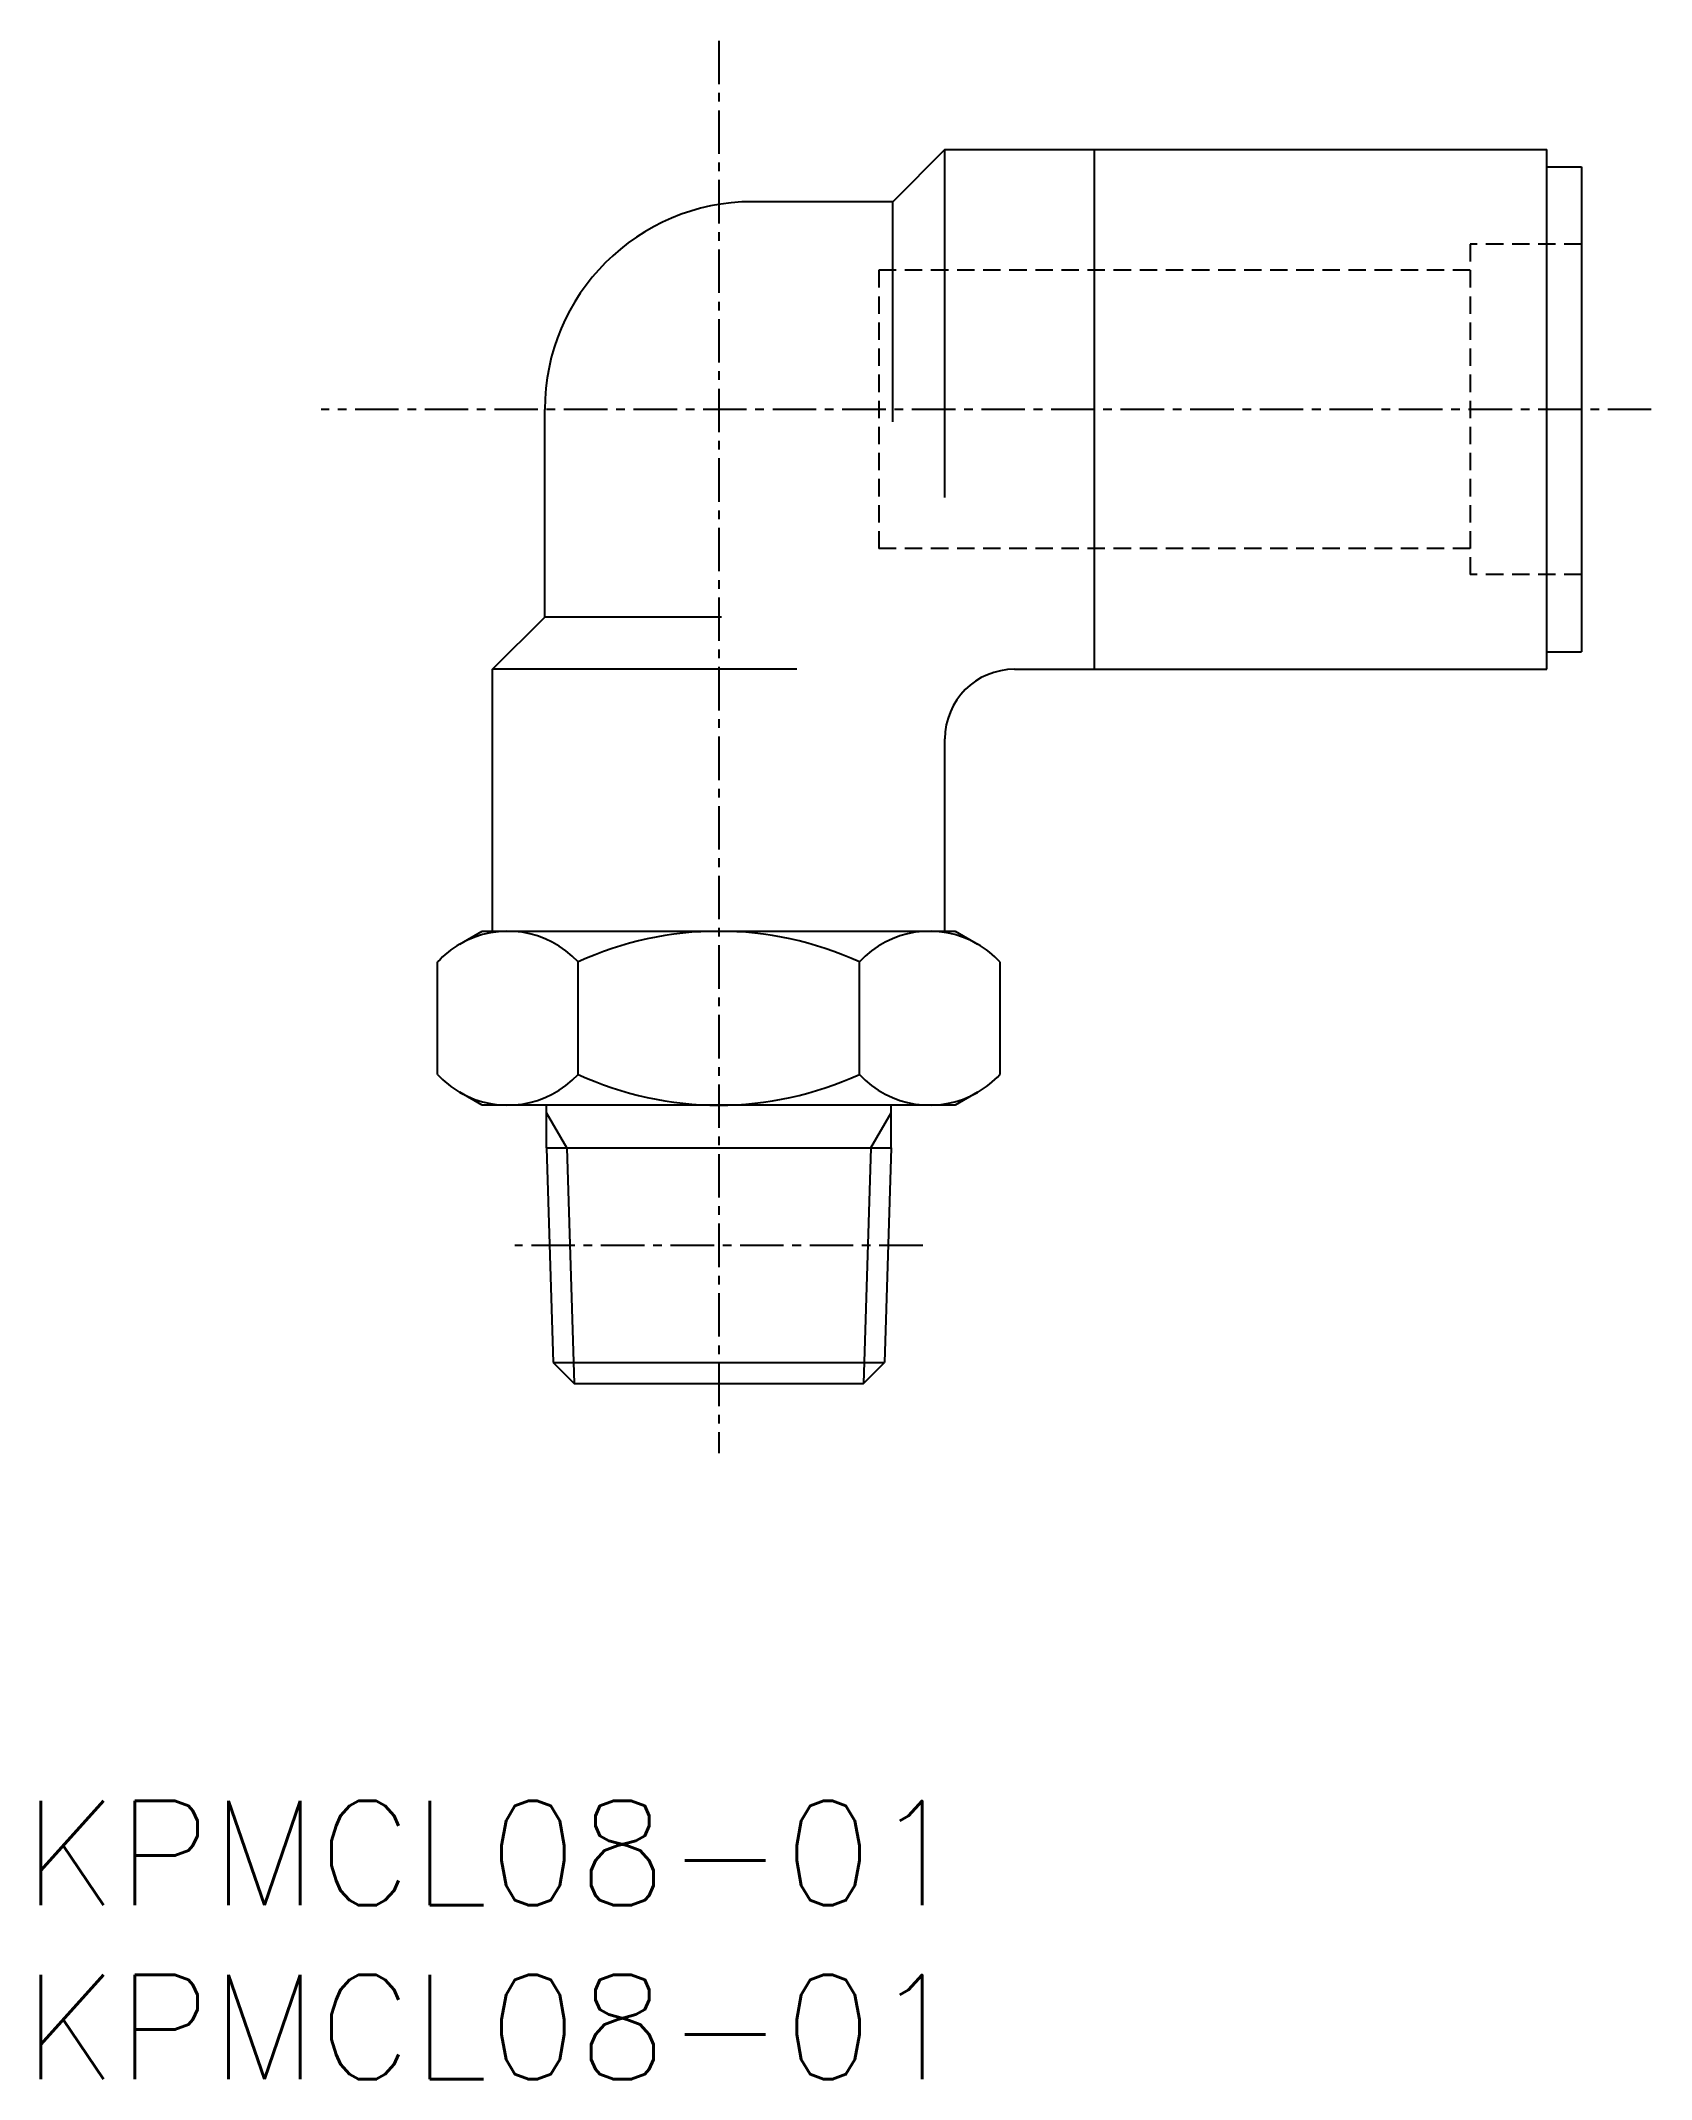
# Model space of a CAD drawing. Extents: x 0.5 to 46.8, y 0 to 58.6.
import ezdxf

# ---------------------------------------------------------------- set-up
doc = ezdxf.new("R2010")
doc.units = 0
doc.linetypes.add('CENTER', pattern=[2, 1.25, -0.25, 0.25, -0.25])
doc.linetypes.add('DASHED', pattern=[0.75, 0.5, -0.25])
doc.layers.get('0').update_dxf_attribs({"linetype": 'CONTINUOUS'})
doc.layers.add('CENTER', color=1, linetype='CENTER')
doc.styles.get("Standard").update_dxf_attribs({"font": 'txt.shx'})

# ---------------------------------------------------------------- blocks, each defined once
blk = doc.blocks.new('*U7')
at = {"color": 7, "linetype": 'CONTINUOUS'}
blk.add_text('KPMCL08-01', height=3, dxfattribs=at).set_placement((0, 0))
blk = doc.blocks.new('*U8')
at = {"color": 7, "linetype": 'CONTINUOUS'}
blk.add_text('KPMCL08-01', height=3, dxfattribs=at).set_placement((0, 5))

msp = doc.modelspace()

# ---------------------------------------------------------------- linework, layer by layer
at = {"color": 7, "linetype": 'CONTINUOUS'}
for p, q in [((26.5, 55.47), (25, 53.97)), ((26.5, 55.47), (43.8, 55.47)), ((26.5, 45.472), (26.5, 55.47)), ((30.8, 40.53), (30.8, 55.47)), ((43.8, 40.53), (43.8, 55.47)), ((43.8, 54.97), (44.8, 54.97)), ((44.8, 54.97), (44.8, 41.03)), ((25, 53.97), (20.97, 53.97)), ((25, 47.644), (25, 53.97)), ((15, 42.03), (15, 48)), ((13.5, 40.53), (15, 42.03)), ((20.075, 42.03), (15, 42.03)), ((43.8, 41.03), (44.8, 41.03)), ((13.5, 33), (13.5, 40.53)), ((22.247, 40.53), (13.5, 40.53)), ((28.5, 40.53), (43.8, 40.53)), ((26.5, 33), (26.5, 38.53)), ((12.562, 32.631), (13.201, 33)), ((13.201, 33), (26.799, 33)), ((26.799, 33), (27.438, 32.631)), ((11.917, 28.884), (11.917, 32.116)), ((15.959, 28.884), (15.959, 32.116)), ((24.041, 28.884), (24.041, 32.116)), ((28.083, 32.116), (28.083, 28.884)), ((13.201, 28), (12.562, 28.369)), ((27.438, 28.369), (26.799, 28)), ((26.799, 28), (13.201, 28)), ((15.048, 26.777), (15.048, 28)), ((24.952, 26.777), (24.952, 28)), ((15.048, 26.777), (24.952, 26.777)), ((15.048, 26.777), (15.241, 20.6)), ((24.952, 26.777), (24.759, 20.6)), ((15.241, 20.6), (15.841, 20)), ((15.241, 20.6), (24.759, 20.6)), ((24.159, 20), (24.759, 20.6)), ((15.841, 20), (24.159, 20))]:
    msp.add_line(p, q, dxfattribs=at)
at = {"color": 3, "linetype": 'DASHED'}
for p, q in [((44.8, 52.75), (41.6, 52.75)), ((41.6, 52.75), (41.6, 43.25)), ((41.6, 52), (24.6, 52)), ((24.6, 52), (24.6, 44)), ((41.6, 44), (24.6, 44)), ((44.8, 43.25), (41.6, 43.25))]:
    msp.add_line(p, q, dxfattribs=at)
at = {"color": 3, "linetype": 'CONTINUOUS'}
for p, q in [((15.629, 26.777), (15.048, 27.784)), ((24.371, 26.777), (24.952, 27.784)), ((15.629, 26.777), (15.841, 20)), ((24.371, 26.777), (24.159, 20))]:
    msp.add_line(p, q, dxfattribs=at)
at = {"color": 7, "linetype": 'CONTINUOUS'}
for centre, radius, start, end in [((20.97, 48), 5.97, 90, 180), ((28.5, 38.53), 2, 90, 180), ((13.938, 30.249), 2.751, 42.73444, 120), ((20, 23.322), 9.678, 65.31796, 114.68204), ((26.062, 30.249), 2.751, 60, 137.26556), ((13.938, 30.249), 2.751, 120, 137.26556), ((26.062, 30.249), 2.751, 42.73444, 60), ((13.938, 30.751), 2.751, 222.73444, 240), ((13.938, 30.751), 2.751, 240, 317.26556), ((20, 37.678), 9.678, 245.31796, 294.68204), ((26.062, 30.751), 2.751, 222.73444, 300), ((26.062, 30.751), 2.751, 300, 317.26556)]:
    msp.add_arc(centre, radius, start, end, dxfattribs=at)
at = {"layer": 'CENTER', "color": 1, "linetype": 'CENTER'}
for p, q in [((20, 58.596), (20, 18)), ((46.8, 48), (8.569, 48)), ((25.864, 23.97), (14.136, 23.97))]:
    msp.add_line(p, q, dxfattribs=at)

# ---------------------------------------------------------------- block references
at = {"color": 7, "linetype": 'CONTINUOUS'}
for name in ['*U8', '*U7']:
    msp.add_blockref(name, (0, 0), dxfattribs=at)

doc.saveas('drawing.dxf')
